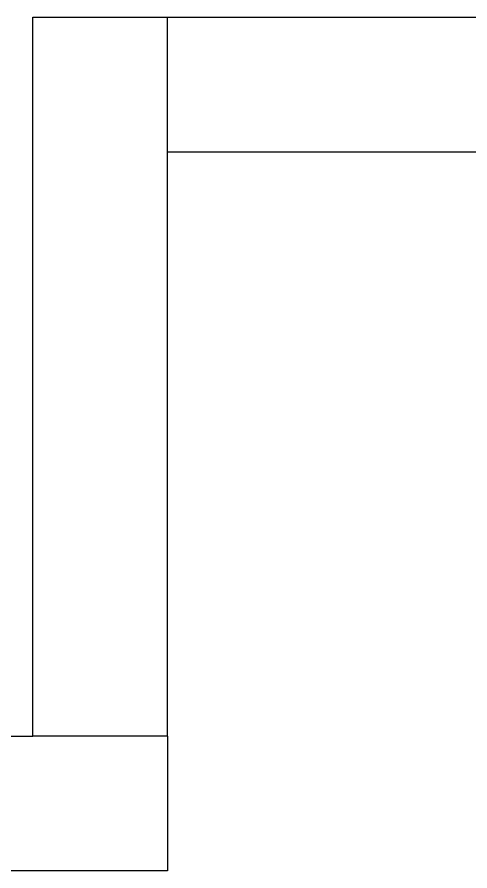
# Model space of a CAD drawing. Header units: inches. Extents: x 216615 to 231886, y -28847 to -680.
# Drawn here: x 221350 to 222358, y -21307 to -19407 of the extents above; entities that cross this region are included whole.
import ezdxf

# ---------------------------------------------------------------- set-up
doc = ezdxf.new("R2010")
doc.units = ezdxf.units.IN
doc.header["$MEASUREMENT"] = 0
doc.layers.add('MOBILIARIO', color=42, linetype='Continuous')

msp = doc.modelspace()

# ---------------------------------------------------------------- linework, layer by layer
for p, q in [((221385.2, -21007.3), (221385.2, -19407.3)), ((221385.2, -19407.3), (223515.2, -19407.3)), ((221315.2, -21007.3), (221385.2, -21007.3))]:
    msp.add_line(p, q)
at = {"layer": 'MOBILIARIO'}
for p, q in [((221685.2, -21007.3), (221685.2, -19407.3)), ((221685.2, -19707.3), (223515.2, -19707.3)), ((221685.2, -21007.3), (221385.2, -21007.3)), ((221685.2, -21007.3), (221685.2, -21307.3)), ((221685.2, -21307.3), (219182.5, -21307.3))]:
    msp.add_line(p, q, dxfattribs=at)

doc.saveas('drawing.dxf')
